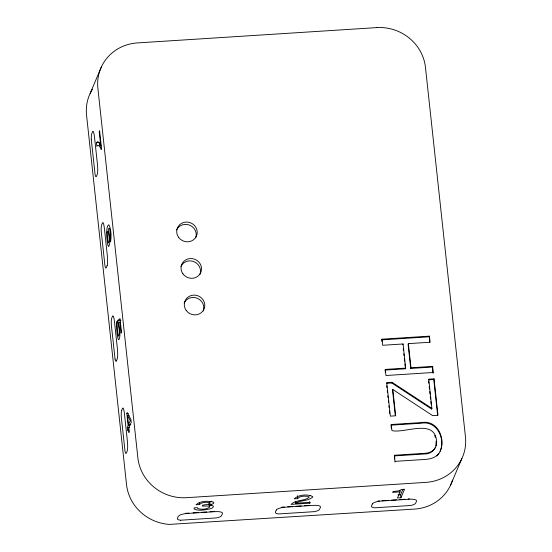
<?xml version="1.0" encoding="UTF-8"?>
<svg xmlns="http://www.w3.org/2000/svg" width="552" height="552" viewBox="0 0 552 552"><rect width="100%" height="100%" fill="white"/><g stroke="black" fill="none" stroke-linecap="round" stroke-linejoin="round"><path stroke-width="0.83" d="M435.914 445.933L436.114 441.221M440.144 451.363C445.602 438.598 436.756 420.389 421.245 423.225L390.975 425.164L391.264 424.495L421.535 422.556C439.585 419.127 448.3 444.429 436.846 455.966M116.362 360.932L117.224 358.903A8.252 1.228 86.3 0 0 117.39 348.622L114.471 321.623A8.252 1.228 86.3 0 0 112.594 316.158L111.732 318.187A8.252 1.221 86.4 0 0 111.262 324.197L115.057 359.076M90.148 93.398L101.492 66.689M121.702 410.336L122.565 408.314A8.252 1.228 86.3 0 1 124.441 413.779L127.36 440.779A8.252 1.228 86.3 0 1 127.195 451.06L126.339 453.082A8.252 1.228 86.5 0 1 125.021 451.267L121.24 416.36A8.252 1.221 86.4 0 1 121.702 410.329M126.822 413.503L127.236 412.523L130.948 419.644L131.238 422.308L128.857 427.91L129.265 431.671L128.885 432.568L128.478 428.807L127.636 430.801L127.298 427.669L128.14 425.682L126.822 413.503L128.361 413.407M130.831 424.633L128.519 424.778L130.286 420.624L127.512 415.463L129.051 415.366M295.451 503.231C300.64 500.002 308.071 501.34 312.653 497.117L312.715 496.565C307.471 493.867 298.563 494.633 294.202 498.842L297.638 498.622L299.508 497.104A5.071 1.421 -6.2 0 1 304.124 496.158L307.85 496.324L309.017 497.338C303.952 501.402 295.748 499.525 291.063 504.383L309.803 503.182L310.183 502.286L295.451 503.231L295.292 501.74M381.908 341.377L382.032 339.176L429.428 336.147L430.091 342.247L408.383 343.634L408.094 344.303L410.709 368.446L432.416 367.052L432.699 366.383L410.992 367.77L410.709 368.446M385.262 372.372L385.303 369.412L405.685 368.108L403.07 343.972L382.688 345.276L382.032 339.176M402.787 344.648L403.07 343.972M391.754 382.971L392.044 382.301L431.899 408.383L431.616 409.053L391.754 382.971L386.448 383.309M431.899 408.383L428.738 379.176L434.051 378.838L437.991 415.297L432.685 415.635L392.824 389.491L392.534 390.161L395.294 415.628M405.685 368.108L405.396 368.784L385.013 370.088M429.718 342.157L429.428 336.147M435.404 447.499C433.492 451.446 428.994 453.088 424.861 453.302L394.59 455.241L394.3 455.917L424.578 453.979C432.168 454.324 437.902 447.168 436.432 439.765C433.541 418.678 404.016 433.748 391.92 430.588L391.264 424.495M394.963 462.01L394.59 455.241M432.699 366.383L433.078 373.152L432.416 367.052M437.619 415.125L433.762 379.507L434.051 378.838M400.062 491.894L397.481 497.98L400.924 497.759L404.526 489.265L401.897 489.431L398.42 490.9L392.962 491.556L392.617 492.37L400.062 491.894L399.903 490.404M400.924 497.759L400.6 494.778L402.891 489.376M450.508 485.311L461.851 458.602M100.112 147.101A46.879 6.962 86.3 0 0 97.842 145.417L96.855 146.37L96.455 142.651L97.469 141.705L98.56 142.105L100.781 146.218L99.201 131.659L99.608 130.7L101.554 148.667L101.182 149.544L100.112 147.101M209.125 505.094L213.293 503.707L213.81 503.148L213.569 502.175C208.014 500.636 200.542 500.781 196.001 504.742L199.445 504.521C202.08 501.954 206.669 501.878 210.057 502.796L210.167 503.369L209.47 503.997L202.618 505.197L202.253 506.06L208.49 506.025L209.567 506.46L209.753 507.129C206.455 509.42 201.349 509.91 197.637 508.413L197.506 507.688L194.062 507.909L194.194 509.041C198.955 511.276 204.709 509.813 209.684 508.965A8.032 2.249 -6.2 0 0 212.968 507.454L213.403 506.149L211.292 505.239L209.125 505.094L208.96 503.617M438.826 453.544C435.7 457.642 430.429 459.036 425.523 459.402L395.246 461.341M117.859 320.415L120.012 318.587L121.495 332.29L121.109 333.187L119.901 321.988L118.701 323.051L119.819 331.269A8.08 1.201 86.3 0 1 119.839 336.168C117.983 348.74 115.561 323.534 117.079 321.319L117.417 332.014L118.48 336.285L119.184 334.65L119.266 330.393L117.859 320.415L120.943 320.215M100.409 145.535L100.926 145.224M309.437 496.041L310.693 495.454M211.92 501.257L209.353 502.003M408.114 498.973L409.356 498.76M214.052 511.387L210.015 511.759M96.455 142.651L98.767 142.506M381.742 339.853L429.145 336.817M433.361 372.476L385.958 375.512L385.303 369.412M428.455 379.845L433.762 379.507M392.044 382.301L386.731 382.639L390.361 416.146L395.667 415.808L392.824 389.491M128.14 425.682L129.679 425.578M127.298 427.669L129.61 427.517M398.02 494.944L400.6 494.778M185.479 513.326L188.867 513.112M193.096 512.842L198.168 512.511M201.556 512.297L206.627 511.973M281.768 507.164L284.308 507.005M287.695 506.784L292.767 506.46M296.155 506.246L301.233 505.922M304.614 505.701L309.693 505.377M377.844 501.023L379.534 500.912M382.074 500.754L388.001 500.374M391.382 500.153L396.46 499.829M399.841 499.615L404.92 499.291M180.594 520.219L216.653 517.9A8.252 2.318 -6.1 0 0 221.614 515.554L222.47 513.539A8.252 2.311 -6.2 0 0 215.356 511.649L187.432 513.436A8.252 2.311 -6.2 0 0 179.869 515.092L178.262 516.341L177.406 518.39A8.252 2.318 -6.1 0 0 180.58 520.226M434.769 435.349L435.356 437.529M428.635 381.515L428.814 383.185M429.173 386.524L429.442 389.029M429.718 391.534L429.987 394.031M430.256 396.536L430.532 399.041M430.801 401.546L431.071 404.05M431.429 407.39L431.616 409.053M408.383 343.634L410.992 367.77M403.236 348.809L403.415 350.472M403.774 353.804L403.954 355.467M404.312 358.793L404.588 361.291M404.857 363.789L405.127 366.286M386.717 385.827L386.897 387.497M387.262 390.851L387.442 392.527M387.808 395.881L387.987 397.55M388.353 400.904L388.532 402.58M388.891 405.927L389.077 407.604M389.436 410.957L389.712 413.469M391.057 425.93L391.306 428.214M394.383 456.676L394.632 458.967M309.644 501.692L309.803 503.182M297.321 495.641L297.638 498.622M199.196 502.286L199.445 504.521M99.539 142.457L99.857 145.431M127.512 415.463L128.519 424.778M91.301 139.656L95.082 174.529A8.252 1.221 86.4 0 0 96.393 176.378L97.249 174.349A8.252 1.228 86.3 0 0 97.421 164.068L94.502 137.069A8.252 1.228 86.3 0 0 92.626 131.604L91.763 133.632A8.252 1.221 86.4 0 0 91.294 139.642M184.175 302.945A10.35 9.812 23 0 1 197.319 298.259A10.35 9.812 23 0 1 203.253 310.9M180.911 266.381A10.35 9.812 23 0 1 194.056 261.696A10.35 9.812 23 0 1 199.996 274.337M92.425 89.224A44.691 42.38 23 0 0 86.547 115.106L126.525 484.573A44.691 42.38 23 0 0 169.45 524.4L414.621 509.075A44.691 42.38 23 0 0 452.523 480.143M176.605 229.887A10.35 9.812 23 0 1 189.75 225.202A10.35 9.812 23 0 1 195.684 237.843M211.83 505.039A8.032 2.249 -6.2 0 1 209.367 505.977M116.362 360.904A8.252 1.228 86.5 0 1 115.051 359.111M106.584 232.233L107.247 242.031L107.847 245.122L108.703 246.627C111.538 241.024 108.337 233.751 108.675 228.217L109.51 228.59A5.534 0.821 86.3 0 1 110.29 232.475L110.614 241.728C111.325 236.173 111.421 229.701 108.82 224.747L107.647 226.065L107.095 227.79L106.584 232.233M107.254 232.447L107.35 238.961L108.406 243.018L109.034 241.597L109.165 237.774L108.634 232.834L107.888 230.936L107.254 232.447M107.129 265.65L106.274 267.672A8.252 1.228 86.5 0 1 104.963 265.857L101.182 230.95A8.252 1.221 86.4 0 1 101.644 224.912L102.506 222.904A8.252 1.228 86.3 0 1 104.376 228.369L107.302 255.362A8.252 1.228 86.3 0 1 107.129 265.65M372.324 503.948L371.468 505.977A8.252 2.318 -6.1 0 0 374.635 507.812L410.716 505.487A8.252 2.325 -6 0 0 415.677 503.141L416.532 501.119A8.252 2.311 -6.2 0 0 409.411 499.229L381.487 501.016A8.252 2.311 -6.2 0 0 372.324 503.948M276.248 510.096L275.393 512.118A8.252 2.318 -6.1 0 0 278.581 513.947L314.64 511.628A8.252 2.318 -6.1 0 0 319.594 509.282L320.457 507.267A8.252 2.311 -6.2 0 0 313.336 505.377L285.418 507.164A8.252 2.311 -6.2 0 0 276.248 510.096M376.754 27.607L137.379 42.925A44.691 42.38 23 0 0 97.89 88.389L137.869 457.863A44.691 42.38 23 0 0 186.583 497.683L425.965 482.365A44.691 42.38 23 0 0 465.453 436.894L425.475 67.427A44.691 42.38 23 0 0 376.754 27.607M186.231 310.493A10.35 9.812 23 0 0 203.916 309.361A10.35 9.812 23 0 0 193.469 295.12A10.35 9.812 23 0 0 186.231 310.493M182.967 273.93A10.35 9.812 23 0 0 200.652 272.798A10.35 9.812 23 0 0 190.205 258.557A10.35 9.812 23 0 0 182.967 273.93M178.662 237.436A10.35 9.812 23 0 0 196.346 236.304A10.35 9.812 23 0 0 185.9 222.056A10.35 9.812 23 0 0 178.662 237.436"/></g></svg>
